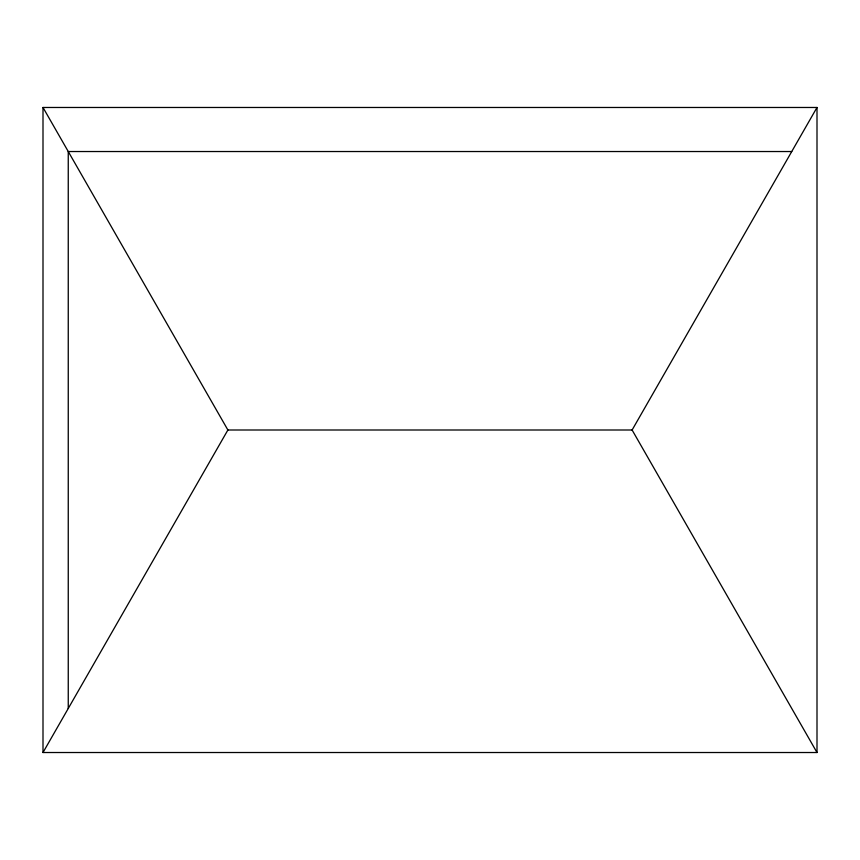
<?xml version="1.0" encoding="UTF-8"?>
<svg xmlns="http://www.w3.org/2000/svg" width="860" height="860" viewBox="0 0 860 860"><rect width="100%" height="100%" fill="white"/><g stroke="black" fill="none" stroke-linecap="round" stroke-linejoin="round"><path stroke-width="1.29" d="M43 752.521L227.889 430L43 107.478L817 107.478L817 752.521L43 752.521L43 107.478M817 752.521L632.111 430L817 107.478M791.748 151.532L68.252 151.532L68.252 708.468M227.889 430L632.111 430"/></g></svg>
